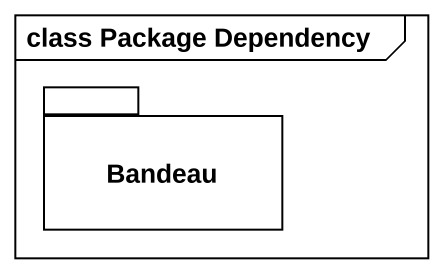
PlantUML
@startuml
mainframe class Package Dependency
package Bandeau {
}
@enduml
